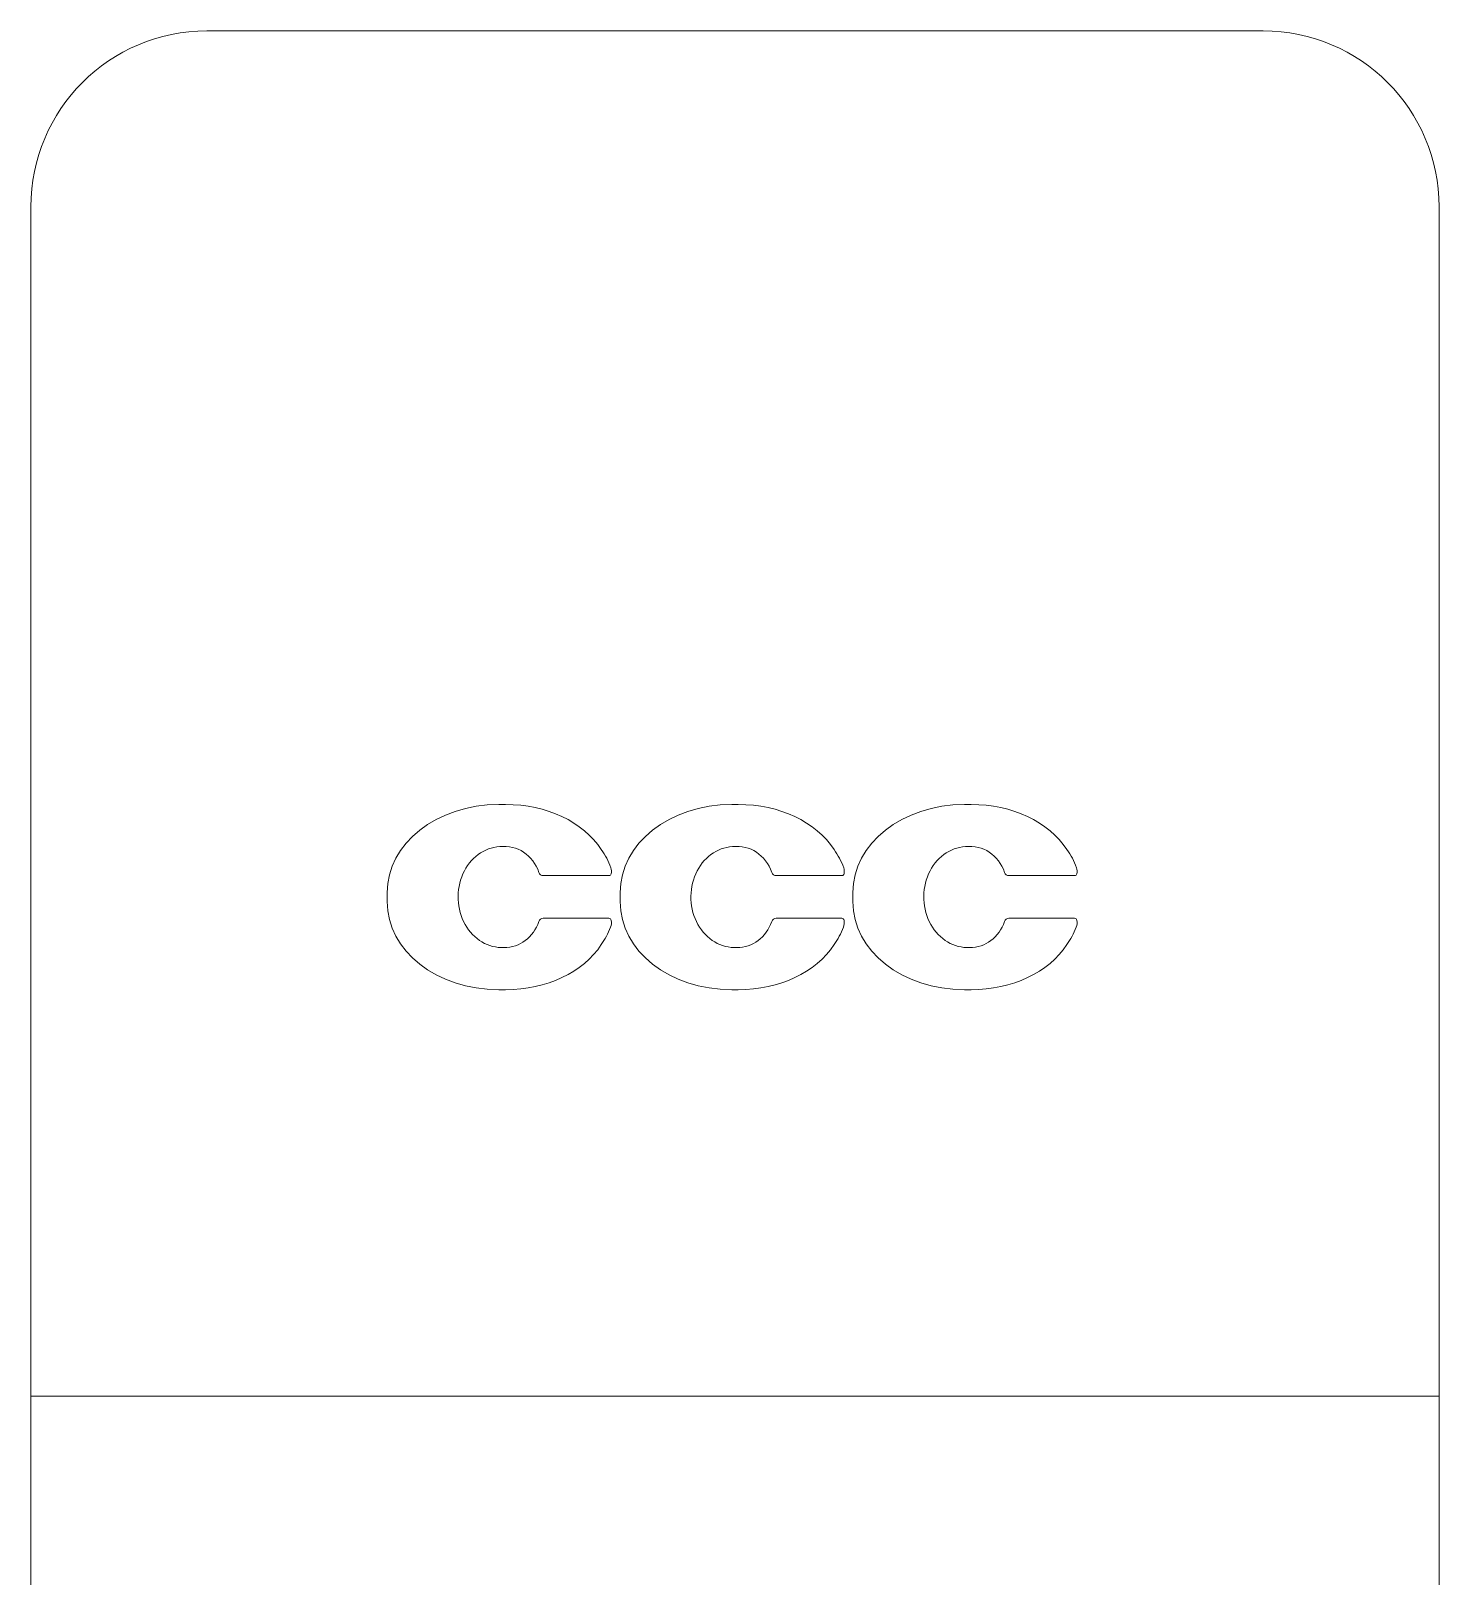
# Model space of a CAD drawing. Header units: millimetres. Extents: x 661 to 1125, y 84 to 277.
# Drawn here: x 1096.61 to 1116.62, y 236.92 to 258.88 of the extents above; entities that cross this region are included whole.
import ezdxf

# ---------------------------------------------------------------- set-up
doc = ezdxf.new("R2010")
doc.units = ezdxf.units.MM

# ---------------------------------------------------------------- blocks, each defined once
blk = doc.blocks.new('D')
at = {"color": 6, "linetype": 'Continuous', "lineweight": 15}
for p, q in [((1099.107, 258.88), (1114.117, 258.88)), ((1096.607, 239.48), (1096.607, 256.38)), ((1116.617, 256.38), (1116.617, 239.48)), ((1103.351, 247.888), (1103.257, 247.888)), ((1106.659, 247.888), (1106.565, 247.888)), ((1109.967, 247.888), (1109.874, 247.888)), ((1103.888, 246.877), (1104.824, 246.877)), ((1107.196, 246.877), (1108.132, 246.877)), ((1110.505, 246.877), (1111.441, 246.877)), ((1101.671, 246.637), (1101.671, 246.507)), ((1104.98, 246.637), (1104.98, 246.507)), ((1108.288, 246.637), (1108.288, 246.507)), ((1104.819, 246.27), (1103.888, 246.27)), ((1108.128, 246.27), (1107.196, 246.27)), ((1111.436, 246.27), (1110.505, 246.27)), ((1103.257, 245.255), (1103.351, 245.255)), ((1106.565, 245.255), (1106.659, 245.255)), ((1109.874, 245.255), (1109.967, 245.255)), ((1096.607, 239.48), (1096.607, 107.586)), ((1116.617, 239.48), (1096.607, 239.48)), ((1116.617, 239.48), (1116.617, 107.586))]:
    blk.add_line(p, q, dxfattribs=at)
for centre, radius, start, end in [((1099.107, 256.38), 2.5, 90, 180), ((1114.117, 256.38), 2.5, 0, 90), ((1103.767, 246.578), 1.158, 20.8265, 35.2962), ((1107.075, 246.578), 1.158, 20.8265, 35.2962), ((1110.384, 246.578), 1.158, 20.8265, 35.2962), ((1103.888, 246.943), 0.0654, 199.489, 270), ((1104.819, 246.912), 0.0352, 277.3015, 343.4211), ((1104.673, 246.937), 0.184, 348.973, 16.5097), ((1107.196, 246.943), 0.0654, 199.489, 270), ((1108.128, 246.912), 0.0352, 277.3016, 343.4212), ((1107.981, 246.937), 0.184, 348.973, 16.5097), ((1110.505, 246.943), 0.0654, 199.489, 270), ((1111.436, 246.912), 0.0352, 277.3016, 343.4212), ((1111.289, 246.937), 0.184, 348.973, 16.5097), ((1103.888, 246.205), 0.0654, 90, 160.511), ((1104.819, 246.235), 0.0352, 9.7934, 90), ((1104.673, 246.21), 0.184, 338.7481, 9.7934), ((1107.196, 246.205), 0.0654, 90, 160.511), ((1108.128, 246.235), 0.0352, 9.7934, 90), ((1107.981, 246.21), 0.184, 338.7481, 9.7934), ((1110.505, 246.205), 0.0654, 90, 160.511), ((1111.436, 246.235), 0.0352, 9.7934, 90), ((1111.289, 246.21), 0.184, 338.7481, 9.7934), ((1103.776, 246.558), 1.146, 324.7288, 338.7481), ((1107.085, 246.558), 1.146, 324.7288, 338.7481), ((1110.393, 246.558), 1.146, 324.7288, 338.7481)]:
    blk.add_arc(centre, radius, start, end, dxfattribs=at)
for centre, major_axis, ratio, start_param, end_param in [((1103.319, 246.587), (-1.645, 0.129), 0.786632, 4.812033, 6.34497), ((1103.229, 246.586), (1.643, 0.245), 0.778144, 0.342748, 1.381332), ((1106.628, 246.587), (-1.645, 0.129), 0.786632, 4.812033, 6.34497), ((1106.537, 246.586), (1.643, 0.245), 0.778144, 0.342748, 1.381332), ((1109.936, 246.587), (-1.645, 0.129), 0.786632, 4.812033, 6.34497), ((1109.845, 246.586), (1.643, 0.245), 0.778144, 0.342748, 1.381332), ((1103.298, 246.572), (0.004, -0.717), 0.865801, 3.181026, 6.328574), ((1103.242, 246.572), (-0.283, -0.682), 0.818438, 2.404042, 3.565686), ((1106.606, 246.572), (0.004, -0.717), 0.865801, 3.181026, 6.328574), ((1106.55, 246.572), (-0.283, -0.682), 0.818438, 2.404042, 3.565686), ((1109.915, 246.572), (0.004, -0.717), 0.865801, 3.181026, 6.328574), ((1109.859, 246.572), (-0.283, -0.682), 0.818438, 2.404042, 3.565686), ((1103.319, 246.556), (1.645, 0.129), 0.786632, 3.079808, 4.612745), ((1106.628, 246.556), (1.645, 0.129), 0.786632, 3.079808, 4.612745), ((1109.936, 246.556), (1.645, 0.129), 0.786632, 3.079808, 4.612745), ((1103.242, 246.575), (0.283, -0.682), 0.818438, 5.955155, 7.020736), ((1106.55, 246.575), (0.283, -0.682), 0.818438, 5.955155, 7.020736), ((1109.859, 246.575), (0.283, -0.682), 0.818438, 5.955155, 7.020736), ((1103.229, 246.557), (-1.643, 0.245), 0.778144, 1.760261, 2.798844), ((1106.537, 246.557), (-1.643, 0.245), 0.778144, 1.760261, 2.798844), ((1109.845, 246.557), (-1.643, 0.245), 0.778144, 1.760261, 2.798844)]:
    blk.add_ellipse(centre, major_axis=major_axis, ratio=ratio, start_param=start_param, end_param=end_param, dxfattribs=at)

msp = doc.modelspace()

# ---------------------------------------------------------------- block references
msp.add_blockref('D', (0, 0))

doc.saveas('drawing.dxf')
